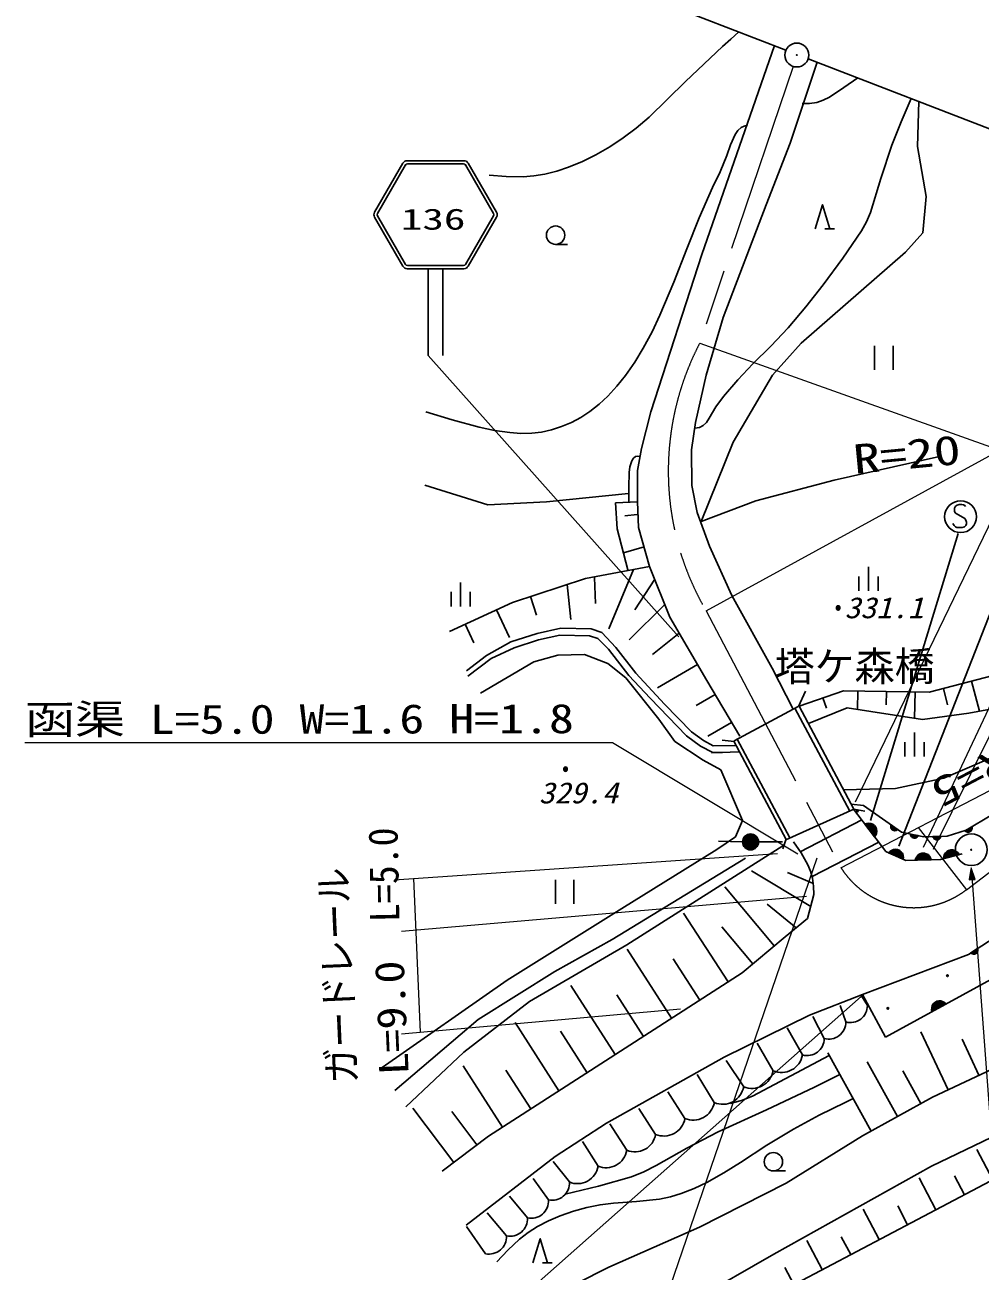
# Model space of a CAD drawing. Units: millimetres, scale not verified. Extents: x 40000 to 680000, y 20000 to 380000.
# Drawn here: x 374069 to 433750, y 259905 to 337760 of the extents above; entities that cross this region are included whole.
import ezdxf
from ezdxf.enums import TextEntityAlignment as Align

# ---------------------------------------------------------------- set-up
doc = ezdxf.new("R2010")
doc.units = ezdxf.units.MM
doc.header["$LTSCALE"] = 1000
doc.linetypes.add('CHAIN', pattern=[18.5, 12, -1.5, 3.5, -1.5])
for name, color, linetype, lineweight in [('M-BGD', 7, 'Continuous', 25), ('M-BGD-HTXT', 7, 'Continuous', 13), ('M-BMK', 2, 'CHAIN', 13), ('M-BMK-SRVR', 3, 'Continuous', 25), ('M-OTRS', 6, 'Continuous', 25), ('M-STR-STR1', 1, 'Continuous', 25), ('M-STR-STRC', 7, 'Continuous', 25)]:
    doc.layers.add(name, color=color, linetype=linetype, lineweight=lineweight)
doc.styles.add('ＭＳ ゴシック', font='')
doc.styles.get('ＭＳ ゴシック').set_extended_font_data('MS Gothic')

# ---------------------------------------------------------------- blocks, each defined once
blk = doc.blocks.new('BUHIN16')
at = {"color": 7, "linetype": 'Continuous', "lineweight": 25}
for p, q in [((-119, -418), (-422, 105)), ((-399, 190), (-35, -439)), ((45, -451), (-368, 261)), ((-334, 327), (117, -452)), ((184, -442), (-292, 380)), ((-417, -28), (-230, -350))]:
    blk.add_line(p, q, dxfattribs=at)
blk.add_lwpolyline([(251, -433), (131, -456), (18, -455), (-126, -426), (-233, -360), (-325, -278), (-402, -144), (-429, -23), (-432, 102), (-386, 242), (-331, 343), (-251, 433)], close=True, dxfattribs=at)
blk = doc.blocks.new('BUHIN48')
at = {"color": 7, "linetype": 'Continuous', "lineweight": 25}
blk.add_line((743, 164), (728, 764), dxfattribs=at)
blk.add_lwpolyline([(757, -439), (-750, -18), (735, 475)], dxfattribs=at)
blk = doc.blocks.new('BUHIN49')
at = {"color": 7, "linetype": 'Continuous', "lineweight": 25}
blk.add_line((574, 14), (556, 760), dxfattribs=at)
blk.add_circle((0, 0), 574, dxfattribs=at)
blk = doc.blocks.new('BUHIN50')
at = {"color": 7, "linetype": 'Continuous', "lineweight": 25}
for p, q in [((-750, -18), (750, 18)), ((-168, 596), (732, 618)), ((-139, -604), (760, -582))]:
    blk.add_line(p, q, dxfattribs=at)
blk = doc.blocks.new('BUHIN51')
at = {"color": 7, "linetype": 'Continuous', "lineweight": 25}
for p, q in [((736, 592), (-764, 556)), ((-736, -595), (764, -559))]:
    blk.add_line(p, q, dxfattribs=at)
blk = doc.blocks.new('BUHIN52')
at = {"color": 7, "linetype": 'Continuous', "lineweight": 25}
blk.add_lwpolyline([(-652, 294), (-711, 238), (-744, 162), (-762, 57), (-758, -98), (-720, -227), (-642, -335), (-531, -398), (-416, -400), (-341, -393), (-242, -351), (-188, -280), (113, 273), (202, 335), (326, 378), (446, 371), (542, 338), (634, 270), (682, 116), (688, -114), (675, -214), (633, -310), (560, -392), (446, -464)], dxfattribs=at)
blk.add_circle((0, 0), 995, dxfattribs=at)
blk = doc.blocks.new('BUHIN54')
at = {"color": 7, "linetype": 'Continuous', "lineweight": 25}
for radius in [498, 440, 382, 322, 265, 195, 135, 77.5, 15]:
    blk.add_circle((0, 0), radius, dxfattribs=at)

msp = doc.modelspace()

# ---------------------------------------------------------------- linework, layer by layer
at = {"layer": 'M-BGD'}
for p, q in [((404139, 342939), (421618, 336188)), ((416358, 323415), (420897, 336466)), ((423015, 335648), (439909, 329123)), ((421875, 330381), (423561, 335437)), ((429927, 332978), (429830, 330154)), ((420376, 326520), (421875, 330381)), ((429830, 330154), (430377, 327050)), ((430377, 327050), (430178, 324777)), ((417695, 319486), (420376, 326520)), ((430178, 324777), (429083, 323553)), ((413175, 313594), (416358, 323415)), ((429083, 323553), (422577, 317885)), ((416642, 315880), (417695, 319486)), ((422577, 317885), (420773, 315888)), ((415972, 312913), (416642, 315880)), ((420773, 315888), (418326, 311701)), ((412594, 311288), (413175, 313594)), ((415717, 311222), (415972, 312913)), ((418326, 311701), (416329, 306741)), ((412342, 309912), (412594, 311288)), ((415749, 308988), (415717, 311222)), ((424638, 309318), (431208, 310799)), ((412338, 307962), (412342, 309912)), ((419743, 308029), (424638, 309318)), ((399066, 308996), (402995, 307772)), ((406667, 307965), (411792, 308477)), ((416068, 307306), (415749, 308988)), ((402995, 307772), (406667, 307965)), ((412338, 307962), (410965, 307910)), ((411073, 306286), (410965, 307910)), ((412338, 307962), (412399, 306367)), ((416329, 306741), (419743, 308029)), ((412331, 307165), (411546, 307099)), ((416834, 305200), (416068, 307306)), ((411750, 303715), (411073, 306286)), ((412399, 306367), (413103, 303922)), ((418238, 302105), (416834, 305200)), ((412751, 305145), (411470, 304776)), ((409098, 303165), (413103, 303922)), ((412101, 303733), (410559, 300026)), ((413103, 303922), (414374, 300756)), ((404525, 301676), (409098, 303165)), ((409666, 303246), (409720, 301622)), ((413421, 303131), (412183, 301216)), ((407954, 302793), (408178, 300621)), ((420759, 297574), (418238, 302105)), ((400601, 299863), (404525, 301676)), ((405668, 302049), (406044, 300892)), ((414057, 301548), (411831, 299349)), ((403544, 301223), (404350, 299479)), ((414374, 300756), (416675, 296806)), ((401582, 300317), (402118, 299156)), ((406067, 299731), (407560, 300077)), ((407560, 300077), (409442, 300034)), ((409442, 300034), (410113, 299796)), ((410113, 299796), (411000, 298865)), ((414949, 299769), (413292, 298429)), ((402907, 298368), (404422, 299211)), ((404422, 299211), (406067, 299731)), ((404638, 298844), (406153, 299341)), ((406153, 299341), (407495, 299644)), ((407495, 299644), (409354, 299602)), ((409354, 299602), (409872, 299418)), ((409872, 299418), (410524, 298757)), ((401652, 297415), (402907, 298368)), ((403200, 298178), (404638, 298844)), ((405866, 297972), (407377, 298375)), ((407377, 298375), (409039, 298426)), ((409039, 298426), (410500, 297872)), ((410524, 298757), (411801, 297112)), ((411000, 298865), (412234, 297264)), ((401739, 297069), (403200, 298178)), ((402541, 296008), (405866, 297972)), ((410500, 297872), (411608, 296965)), ((416100, 297793), (413596, 296336)), ((422062, 295004), (420759, 297574)), ((430579, 296082), (437614, 297912)), ((411608, 296965), (413673, 294396)), ((411801, 297112), (413143, 295706)), ((412234, 297264), (414030, 295316)), ((416675, 296806), (418731, 293315)), ((433217, 296768), (433706, 294889)), ((417189, 295933), (416008, 295237)), ((422445, 295197), (425211, 296163)), ((425211, 296163), (430579, 296082)), ((426106, 296150), (426088, 294997)), ((427895, 296122), (427882, 295281)), ((429684, 296095), (429659, 294443)), ((431458, 296311), (431724, 295290)), ((440572, 296113), (433049, 294771)), ((413143, 295706), (415415, 293347)), ((414030, 295316), (415718, 293585)), ((425445, 295097), (423022, 294111)), ((423930, 295716), (424157, 295067)), ((430162, 294365), (425445, 295097)), ((413673, 294396), (414681, 292986)), ((433049, 294771), (430162, 294365)), ((415718, 293585), (416475, 293044)), ((418217, 294188), (416737, 293316)), ((414681, 292986), (416444, 291827)), ((415415, 293347), (416280, 292698)), ((416475, 293044), (417081, 292720)), ((417081, 292720), (418504, 292743)), ((416280, 292698), (417059, 292308)), ((416978, 292278), (418710, 292355)), ((417059, 292308), (417665, 292308)), ((435177, 292291), (431476, 290705)), ((416444, 291827), (417552, 291223)), ((417552, 291223), (418912, 288049)), ((431476, 290705), (428467, 290054)), ((428467, 290054), (425222, 289974)), ((425704, 289069), (426471, 288990)), ((426471, 288990), (428836, 287325)), ((426355, 288092), (422517, 286105)), ((427870, 286109), (425841, 288764)), ((432884, 287458), (434483, 288407)), ((418912, 288049), (418459, 287042)), ((426617, 287852), (427194, 287097)), ((427228, 287155), (426682, 287870)), ((426754, 287878), (427254, 287224)), ((427276, 287298), (426834, 287876)), ((426920, 287866), (427288, 287386)), ((427266, 287517), (427040, 287813)), ((428510, 287440), (428173, 287677)), ((428174, 287638), (428471, 287429)), ((428175, 287714), (428543, 287455)), ((428429, 287421), (428181, 287595)), ((428571, 287473), (428183, 287747)), ((428211, 287535), (428364, 287428)), ((428836, 287325), (430236, 287041)), ((431701, 287075), (432884, 287458)), ((433242, 287634), (432833, 287391)), ((432860, 287371), (433247, 287601)), ((433247, 287564), (432893, 287354)), ((432928, 287339), (433241, 287525)), ((433231, 287482), (432971, 287328)), ((433038, 287331), (433198, 287426)), ((418459, 287042), (417300, 286236)), ((418908, 286730), (417409, 286774)), ((419908, 286715), (421408, 286715)), ((427416, 286703), (423259, 284551)), ((429868, 287084), (429403, 287178)), ((429409, 287145), (429850, 287056)), ((429825, 287029), (429422, 287110)), ((429438, 287075), (429795, 287003)), ((429759, 286978), (429463, 287038)), ((429514, 286996), (429696, 286959)), ((430236, 287041), (431701, 287075)), ((431288, 287034), (430813, 287023)), ((430826, 286992), (431276, 287003)), ((431258, 286971), (430847, 286962)), ((430870, 286931), (431234, 286939)), ((431205, 286907), (430902, 286900)), ((430962, 286870), (431148, 286875)), ((417300, 286236), (411356, 282559)), ((421432, 286476), (411673, 280295)), ((427683, 286354), (427695, 286360)), ((429120, 285559), (427870, 286109)), ((428085, 286082), (428955, 285700)), ((428957, 285767), (428133, 286129)), ((428193, 286172), (428946, 285840)), ((428930, 285916), (428264, 286209)), ((428344, 286242), (428898, 285998)), ((428815, 286103), (428474, 286253)), ((430648, 285731), (429749, 285703)), ((429784, 285767), (430606, 285792)), ((430559, 285853), (429832, 285831)), ((429890, 285895), (430495, 285914)), ((430376, 285973), (430003, 285961)), ((432634, 285975), (431285, 285626)), ((431484, 285742), (432404, 285980)), ((432364, 286034), (431492, 285809)), ((431513, 285878), (432309, 286085)), ((432250, 286134), (431546, 285952)), ((431588, 286027), (432174, 286179)), ((432044, 286210), (431684, 286116)), ((419095, 285699), (410759, 280616)), ((431285, 285626), (429120, 285559)), ((429726, 285640), (430675, 285669)), ((423169, 282681), (419464, 284921)), ((423278, 284147), (421708, 284800)), ((420892, 280217), (417792, 283920)), ((423372, 283430), (422967, 281933)), ((433028, 279685), (439675, 284037)), ((422265, 281356), (420453, 282822)), ((411356, 282559), (404203, 278075)), ((418000, 277966), (415227, 282275)), ((422967, 281933), (421563, 280779)), ((441189, 281837), (427847, 274528)), ((419551, 279094), (417605, 281419)), ((411673, 280295), (405595, 276753)), ((410759, 280616), (407181, 278624)), ((421563, 280779), (418881, 278533)), ((414479, 275700), (411702, 280015)), ((426404, 277177), (433028, 279685)), ((433598, 280021), (433201, 279761)), ((433228, 279741), (433605, 279988)), ((433606, 279951), (433262, 279726)), ((433298, 279712), (433603, 279912)), ((433595, 279869), (433342, 279703)), ((433408, 279709), (433564, 279811)), ((416240, 276833), (414574, 279420)), ((404203, 278075), (396385, 272619)), ((407181, 278624), (402382, 275615)), ((418881, 278533), (403036, 268334)), ((410958, 273433), (408176, 277755)), ((426404, 277177), (423091, 275902)), ((427847, 274528), (426404, 277177)), ((405595, 276753), (401488, 273581)), ((412719, 274567), (411051, 277158)), ((425358, 275467), (425008, 276497)), ((426709, 276497), (426340, 277093)), ((444300, 277123), (430786, 270780)), ((402382, 275615), (397177, 271182)), ((423091, 275902), (417769, 273275)), ((424007, 274438), (423307, 275817)), ((407437, 271167), (404693, 275431)), ((409198, 272300), (407527, 274895)), ((422655, 273408), (421692, 275108)), ((431751, 271233), (430057, 274843)), ((420819, 272416), (419821, 274145)), ((433682, 272139), (432628, 274385)), ((401488, 273581), (397869, 270166)), ((417769, 273275), (410400, 269147)), ((426951, 268656), (424240, 273532)), ((403916, 268900), (401457, 272721)), ((418982, 271423), (417893, 273067)), ((428593, 269565), (426702, 272978)), ((405677, 270034), (404116, 272459)), ((417145, 270431), (416079, 272189)), ((430055, 270375), (428920, 272424)), ((415308, 269439), (414237, 271112)), ((444313, 270751), (408798, 252049)), ((430786, 270780), (426400, 268350)), ((400861, 266696), (398310, 270085)), ((402311, 267788), (400747, 269866)), ((413471, 268447), (412423, 270063)), ((410400, 269147), (407193, 267066)), ((411676, 267455), (410609, 269099)), ((430719, 266458), (436738, 269360)), ((403036, 268334), (400135, 266151)), ((409881, 266463), (408908, 267994)), ((421635, 265387), (426400, 268350)), ((407193, 267066), (401632, 262767)), ((434546, 265608), (433548, 267503)), ((408086, 265471), (407065, 266746)), ((420868, 260957), (430719, 266458)), ((406775, 264351), (405818, 265698)), ((430995, 263738), (429943, 265736)), ((432771, 264673), (432145, 265861)), ((416220, 262657), (421635, 265387)), ((405464, 263232), (404344, 264592)), ((429219, 262803), (428602, 263975)), ((404153, 262112), (402955, 263543)), ((427443, 261868), (426438, 263776)), ((402842, 260992), (401651, 262693)), ((410548, 260141), (416220, 262657)), ((423892, 259998), (422934, 261817)), ((425668, 260933), (425079, 262051)), ((413917, 256991), (420868, 260957)), ((405345, 257540), (410548, 260141)), ((422116, 259063), (421555, 260127))]:
    msp.add_line(p, q, dxfattribs=at)
for points in [[(403069, 328370), (404133, 328291), (405202, 328273), (405875, 328322), (406553, 328431), (407299, 328620), (408033, 328868), (408899, 329232), (409739, 329650), (410610, 330152), (411446, 330703), (412271, 331319), (413065, 331988), (415337, 334224), (417649, 336414), (418166, 336868), (418685, 337321)], [(422638, 332852), (423099, 332853), (423548, 332914), (423950, 333054), (424335, 333254), (425245, 333841), (426117, 334450)], [(415934, 312560), (416212, 312614), (416454, 312725), (416649, 312927), (416813, 313191), (417248, 313896), (417724, 314552), (418606, 315582), (419553, 316594), (420676, 317693), (421754, 318834), (422868, 320157), (423940, 321524), (425166, 323186), (426351, 324894), (426654, 325451), (426907, 326044), (427539, 328157), (428229, 330252), (428822, 331715), (429452, 333162)], [(399120, 313588), (400770, 313084), (402451, 312634), (403404, 312430), (404367, 312286), (405055, 312238), (405741, 312251), (406356, 312325), (406974, 312461), (407598, 312662), (408212, 312922), (408810, 313242), (409375, 313612), (409950, 314066), (410493, 314572), (411063, 315191), (411589, 315851), (412175, 316688), (412707, 317555), (413254, 318575), (413748, 319624), (414617, 321683), (415436, 323777), (416206, 325706), (417030, 327609), (417503, 328583), (417926, 329593), (418158, 330268), (418446, 330917), (418611, 331160), (418819, 331357), (419008, 331441), (419226, 331490)], [(412538, 310779), (412364, 310823), (412212, 310805), (412087, 310689), (411993, 310516), (411875, 310149), (411821, 309788), (411800, 308885), (411804, 307941)], [(422094, 286731), (422566, 286030), (422991, 285292), (423163, 284888), (423279, 284458), (423344, 283953), (423372, 283430)], [(418139, 270376), (418851, 270572), (419540, 270824), (421923, 272112), (424323, 273382)], [(407818, 264704), (409899, 265215), (411966, 265785), (412745, 266110), (413511, 266496), (415436, 267582), (417383, 268611), (420396, 269972), (423396, 271393), (424194, 271786), (424991, 272182)], [(403554, 260482), (404241, 261210), (404975, 261897), (405518, 262316), (406099, 262687), (406791, 263051), (407512, 263363), (408337, 263653), (409186, 263886), (410008, 264051), (410841, 264157), (412284, 264244), (413711, 264392), (414401, 264540), (415078, 264747), (415880, 265064), (416668, 265441), (417744, 266041), (418788, 266691), (420426, 267763), (422094, 268781), (423696, 269638), (425329, 270442), (425573, 270560), (425825, 270681)]]:
    msp.add_lwpolyline(points, dxfattribs=at)
for points in [[(426552, 287833), (426668, 287871), (426780, 287885), (426927, 287874), (427041, 287823), (427143, 287753), (427237, 287630), (427278, 287513), (427297, 287390), (427269, 287245), (427228, 287139), (427159, 287039)], [(428599, 287492), (428550, 287456), (428498, 287433), (428427, 287416), (428364, 287423), (428306, 287442), (428242, 287486), (428205, 287535), (428177, 287591), (428169, 287665), (428173, 287722), (428190, 287779)], [(433236, 287667), (433248, 287608), (433249, 287551), (433235, 287479), (433203, 287425), (433162, 287379), (433095, 287339), (433035, 287325), (432973, 287323), (432903, 287345), (432852, 287372), (432806, 287412)], [(429887, 287112), (429856, 287060), (429818, 287017), (429759, 286973), (429699, 286955), (429638, 286948), (429562, 286963), (429508, 286993), (429460, 287034), (429423, 287097), (429404, 287151), (429397, 287211)], [(431300, 287066), (431281, 287008), (431253, 286958), (431206, 286902), (431152, 286871), (431093, 286851), (431016, 286849), (430957, 286867), (430901, 286895), (430851, 286949), (430820, 286997), (430800, 287054)], [(428037, 286035), (428120, 286124), (428212, 286190), (428346, 286252), (428470, 286262), (428593, 286249), (428735, 286187), (428827, 286105), (428904, 286006), (428949, 285866), (428965, 285753), (428953, 285632)], [(429702, 285577), (429739, 285693), (429793, 285792), (429887, 285905), (429996, 285969), (430112, 286010), (430267, 286015), (430385, 285981), (430497, 285924), (430598, 285817), (430661, 285721), (430702, 285608)], [(431475, 285675), (431485, 285796), (431516, 285905), (431583, 286036), (431675, 286122), (431779, 286188), (431929, 286227), (432052, 286220), (432174, 286189), (432296, 286107), (432378, 286028), (432443, 285926)], [(433592, 280054), (433606, 279995), (433609, 279938), (433598, 279866), (433569, 279810), (433530, 279762), (433465, 279720), (433406, 279704), (433343, 279698), (433272, 279718), (433220, 279742), (433173, 279780)]]:
    msp.add_lwpolyline(points, close=True, dxfattribs=at)
for centre in [(426092, 288648), (431711, 278355), (427990, 276317)]:
    msp.add_circle(centre, 49.8, dxfattribs=at)
for centre, radius, start, end in [((425647, 276489), 1062, 254.18591, 0.44604), ((424296, 275459), 1062, 254.18591, 0.44604), ((422945, 274429), 1062, 254.18591, 0.44604), ((421338, 273650), 1340, 247.18384, 349.56519), ((419501, 272658), 1340, 247.18384, 349.56519), ((417664, 271666), 1340, 247.18384, 349.56519), ((415828, 270674), 1340, 247.18384, 349.56519), ((413991, 269682), 1340, 247.18384, 349.56519), ((412186, 268653), 1302, 246.94421, 350.90857), ((410391, 267661), 1302, 246.94421, 350.90857), ((408596, 266669), 1302, 246.94421, 350.90857), ((407010, 265403), 1078, 257.36902, 3.62915), ((405699, 264283), 1078, 257.36902, 3.62915), ((404388, 263163), 1078, 257.36902, 3.62915), ((403077, 262044), 1078, 257.36902, 3.62915)]:
    msp.add_arc(centre, radius, start, end, dxfattribs=at)
at = {"layer": 'M-BGD-HTXT'}
for p, q in [((450381, 325733), (430813, 286240)), ((416230, 317871), (434975, 311185)), ((439470, 317194), (425950, 289205)), ((443858, 315415), (430198, 286372)), ((416635, 301151), (434975, 311185)), ((410783, 292902), (374069, 292902)), ((422365, 285960), (410783, 292902)), ((425057, 285106), (436202, 290900)), ((429874, 287610), (432893, 283731)), ((397132, 284343), (421087, 286001)), ((423554, 285704), (408739, 242468)), ((433196, 285101), (435755, 250985)), ((398345, 284427), (398759, 274839)), ((397606, 281141), (422901, 283322)), ((397606, 274737), (415039, 276279))]:
    msp.add_line(p, q, dxfattribs=at)
for points in [[(433196, 285101), (433065, 284339), (433439, 284367)], [(433207, 284948), (433379, 284410), (433118, 284390)], [(433213, 284873), (433349, 284436), (433143, 284420)], [(433219, 284796), (433319, 284462), (433169, 284450)], [(433224, 284722), (433289, 284488), (433195, 284481)]]:
    msp.add_lwpolyline(points, close=True, dxfattribs=at)
for points in [[(433202, 285024), (433409, 284384), (433092, 284360), (433202, 285023)], [(433240, 284512), (433230, 284645), (433259, 284514), (433221, 284511), (433230, 284645)]]:
    msp.add_lwpolyline(points, dxfattribs=at)
at = {"layer": 'M-BMK'}
for p, q in [((422062, 335169), (416230, 317871)), ((416635, 301151), (425057, 285106)), ((432893, 283731), (446364, 294061))]:
    msp.add_line(p, q, dxfattribs=at)
for centre, radius, start, end in [((431526, 309877), 17259, 152.40869, 210.36865), ((429602, 287993), 5384, 212.41626, 307.672)]:
    msp.add_arc(centre, radius, start, end, dxfattribs=at)
at = {"layer": 'M-BMK-SRVR'}
for radius in [995, 30]:
    msp.add_circle((433199, 286230), radius, dxfattribs=at)
at = {"layer": 'M-OTRS'}
for radius in [746, 22.5]:
    msp.add_circle((422302, 335879), radius, dxfattribs=at)
at = {"layer": 'M-STR-STR1'}
for p, q in [((422398, 295179), (422833, 296129)), ((422383, 295176), (418378, 293028)), ((422440, 295206), (425868, 288760)), ((422184, 295069), (425602, 288640)), ((418378, 293001), (417625, 293080)), ((418358, 293018), (421632, 286861)), ((418577, 293135), (421859, 286962)), ((425868, 288760), (421611, 286851)), ((425857, 288756), (426552, 288645)), ((421611, 286851), (421427, 286287))]:
    msp.add_line(p, q, dxfattribs=at)
at = {"layer": 'M-STR-STRC'}
for p, q in [((395911, 326054), (397689, 329129)), ((396093, 325979), (397845, 329009)), ((397949, 329279), (401500, 329279)), ((397975, 329084), (401474, 329084)), ((401604, 329009), (403356, 325979)), ((401759, 329129), (403537, 326054)), ((395911, 325753), (397689, 322678)), ((396093, 325828), (397845, 322798)), ((403356, 325828), (401604, 322798)), ((403537, 325753), (401759, 322678)), ((397949, 322529), (401500, 322529)), ((401474, 322724), (397975, 322724)), ((399274, 317112), (399274, 322529)), ((400174, 322529), (400174, 317112)), ((414921, 299523), (399274, 317112)), ((432383, 305995), (426900, 288063)), ((436340, 306036), (428672, 286455)), ((426312, 277050), (398535, 252493))]:
    msp.add_line(p, q, dxfattribs=at)
for centre, radius, start, end in [((397949, 328979), 300, 90, 149.96338), ((397975, 328933), 150, 90, 149.96338), ((401474, 328933), 150, 30.03662, 90), ((401500, 328979), 300, 30.03662, 90), ((396171, 325903), 300, 149.96338, 210.03687), ((396223, 325903), 150, 149.96338, 210.03687), ((403226, 325904), 150, 329.96326, 30.03662), ((403278, 325903), 300, 329.96326, 30.03662), ((397949, 322829), 300, 210.03687, 270), ((397975, 322874), 150, 210.03687, 270), ((401474, 322874), 150, 270, 329.96326), ((401500, 322829), 300, 270, 329.96326)]:
    msp.add_arc(centre, radius, start, end, dxfattribs=at)

# ---------------------------------------------------------------- block references
at = {"layer": 'M-BGD', "rotation": 268.62641}
for name, p in [('BUHIN48', (423903, 325774)), ('BUHIN49', (407226, 324624)), ('BUHIN51', (427736, 316957)), ('BUHIN50', (426778, 303155)), ('BUHIN50', (401295, 302179)), ('BUHIN50', (429653, 292804)), ('BUHIN54', (419408, 286715)), ('BUHIN51', (407801, 283602)), ('BUHIN16', (431183, 276355)), ('BUHIN49', (420836, 266734)), ('BUHIN48', (406267, 261175))]:
    msp.add_blockref(name, p, dxfattribs=at)
at = {"layer": 'M-STR-STRC', "rotation": 268.62641}
msp.add_blockref('BUHIN52', (432532, 307037), dxfattribs=at)

# ---------------------------------------------------------------- texts
at = {"layer": 'M-BGD-HTXT', "style": 'ＭＳ ゴシック'}
for s, height, rotation, width, p in [('R=20', 1833, 5.4, 1.35, (425956, 309158)), ('・', 1320, 0.1, 0.85, (424118, 300256)), ('函渠 L=5.0 W=1.6 H=1.8', 1833, 0.1, 1.25, (374069, 292902)), ('R=5', 1833, 207.7, 1.35, (434702, 293226)), ('・', 1320, 0.1, 0.85, (407084, 290182)), ('L=5.0', 1833, 91.2, 0.95, (398022, 281728)), ('ガードレール', 1833, 92.5, 0.9, (395366, 271681)), ('L=9.0', 1833, 92.5, 1.15, (398600, 272201))]:
    msp.add_text(s, height=height, rotation=rotation, dxfattribs=dict(at, width=width)).set_placement(p, align=Align.BOTTOM_LEFT)
at = {"layer": 'M-BGD-HTXT', "style": 'ＭＳ ゴシック', "oblique": 15, "width": 1.1}
for s, p in [('331.1', (425283, 300292)), ('329.4', (406179, 288726))]:
    msp.add_text(s, height=1320, rotation=0.1, dxfattribs=at).set_placement(p, align=Align.BOTTOM_LEFT)
at = {"layer": 'M-BGD-HTXT', "style": 'ＭＳ ゴシック'}
msp.add_text('塔ケ森橋', height=1833, rotation=0.1, dxfattribs=at).set_placement((420910, 296212), align=Align.BOTTOM_LEFT)
at = {"layer": 'M-STR-STRC', "style": 'ＭＳ ゴシック', "width": 1.5}
msp.add_text('136', height=1320, rotation=0.1, dxfattribs=at).set_placement((397556, 324566), align=Align.BOTTOM_LEFT)

doc.saveas('drawing.dxf')
